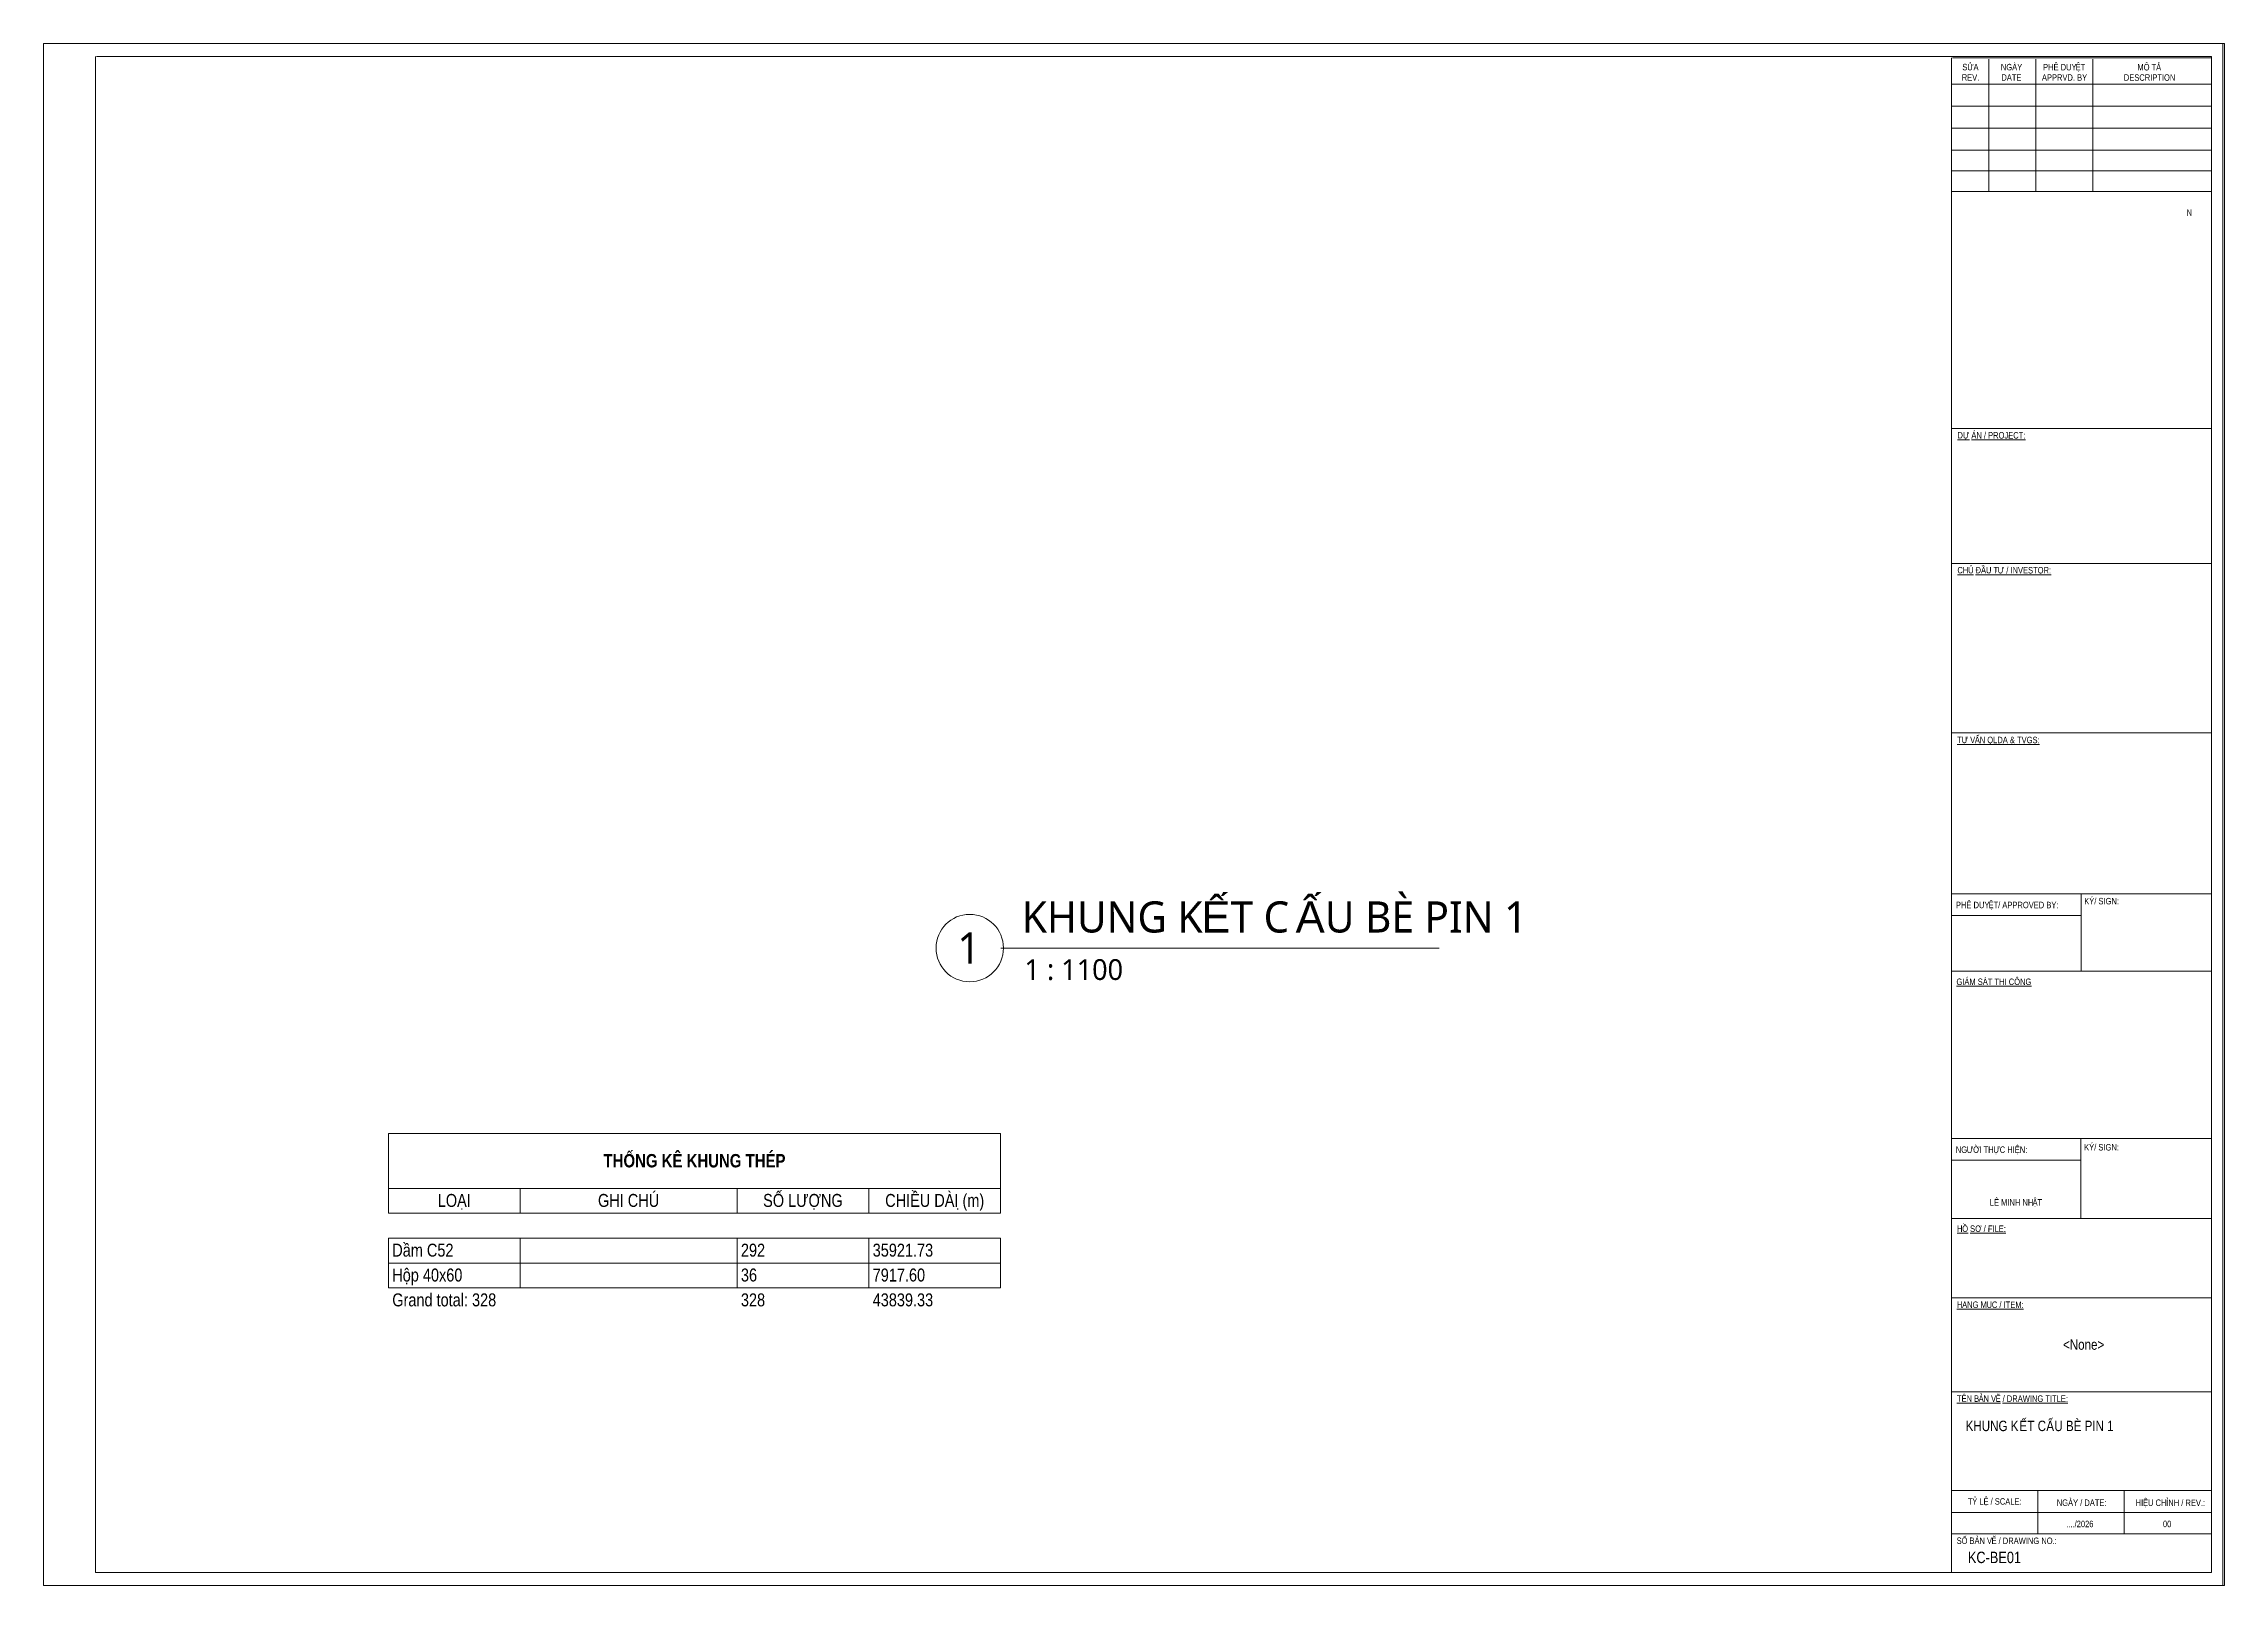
# Paper-space layout 'Layout1' of a CAD drawing. Header units: millimetres. Extents: x -1239 to 19, y -3411 to 10.
# Drawn here: x -1239 to -818.6, y -3411.4 to -3114.4 of the extents above; entities outside this region: 1.
import ezdxf

# ---------------------------------------------------------------- set-up
doc = ezdxf.new("R2010")
doc.units = ezdxf.units.MM
for name, color, linetype, lineweight in [('A-DETL-THIN', 151, 'Continuous', 9), ('G-ANNO-SCHD', 231, 'Continuous', 9), ('G-ANNO-TTLB', 6, 'Continuous', 9)]:
    doc.layers.add(name, color=color, linetype=linetype, lineweight=lineweight)
doc.layers.add('G-ANNO-NPLT', color=191, linetype='Continuous', plot=False)
doc.styles.add('Arial', font='arial.ttf', dxfattribs={"width": 0.8, "height": 1.249009})
doc.styles.add('Arial Narrow', font='ARIALN.TTF', dxfattribs={"height": 1.249009})
doc.styles.add('Arial_1', font='arial.ttf', dxfattribs={"width": 0.8, "height": 1.249009})
doc.styles.add('Arial_2', font='arial.ttf', dxfattribs={"width": 0.8, "height": 2})
doc.styles.add('Arial_3', font='arial.ttf', dxfattribs={"width": 0.8, "height": 2})
doc.styles.add('Arial_4', font='arial.ttf', dxfattribs={"width": 0.8, "height": 2.2})
doc.styles.add('Arial_5', font='arial.ttf', dxfattribs={"height": 6})
doc.styles.add('Arial_6', font='arial.ttf', dxfattribs={"width": 0.8, "height": 2.5})
doc.styles.add('Arial_B', font='arialbd.ttf', dxfattribs={"width": 0.8, "height": 2.579365})
doc.styles.add('Trebuchet MS', font='trebuc.ttf', dxfattribs={"height": 4})
doc.styles.add('Trebuchet MS_1', font='trebuc.ttf', dxfattribs={"height": 6})

# ---------------------------------------------------------------- blocks, each defined once
blk = doc.blocks.new('Tittle Block be pin - Tittle Block be pin-1696554-KHUNG KẾT CẤU BÈ PIN 1')
at = {"layer": 'G-ANNO-TTLB'}
for p, q in [((422.5, 296), (2.5, 296)), ((2.5, 296), (2.5, -1)), ((2.5, -1), (2.5, 296)), ((2.5, -1), (2.5, 296)), ((2.67, 296), (422.83, 296)), ((2.67, 296), (422.83, 296)), ((422.5, -1), (422.5, 296)), ((422.83, 296), (422.83, -1)), ((422.83, 296), (422.83, -1)), ((12.49, 1.5), (12.49, 293.5)), ((12.66, 293.5), (420.33, 293.5)), ((370.24, 1.5), (370.24, 293.3)), ((370.4, 293.3), (420.33, 293.3)), ((377.4, 293.04), (377.4, 267.49)), ((386.46, 293.04), (386.46, 267.49)), ((397.45, 293.03), (397.45, 267.49)), ((420.33, 293.5), (420.33, 1.5)), ((420.33, 293.3), (420.33, 1.5)), ((420.33, 288.17), (370.24, 288.17)), ((420.33, 283.94), (370.24, 283.94)), ((420.33, 279.7), (370.24, 279.7)), ((420.33, 275.46), (370.24, 275.46)), ((420.33, 271.47), (370.24, 271.47)), ((420.33, 267.49), (370.24, 267.49)), ((370.24, 221.87), (420.33, 221.87)), ((370.24, 195.88), (420.33, 195.88)), ((370.24, 163.21), (420.33, 163.21)), ((370.24, 132.2), (420.33, 132.2)), ((395.2, 132.2), (395.2, 117.31)), ((395.2, 128.03), (370.24, 128.03)), ((370.24, 117.31), (420.33, 117.31)), ((370.24, 85.08), (420.33, 85.08)), ((395.18, 85.08), (395.18, 69.68)), ((395.18, 80.89), (370.24, 80.89)), ((370.24, 69.68), (420.33, 69.68)), ((370.24, 54.38), (420.33, 54.38)), ((370.24, 36.29), (420.33, 36.29)), ((370.24, 17.26), (420.33, 17.26)), ((386.87, 17.26), (386.87, 8.92)), ((403.52, 17.26), (403.52, 8.92)), ((420.33, 13.06), (370.24, 13.06)), ((370.24, 8.92), (420.33, 8.92)), ((420.33, 1.5), (12.49, 1.5)), ((420.33, 1.5), (370.24, 1.5)), ((2.5, -1), (422.5, -1)), ((422.83, -1), (2.5, -1)), ((422.83, -1), (2.5, -1))]:
    blk.add_line(p, q, dxfattribs=at)
at = {"layer": 'G-ANNO-TTLB', "attachment_point": 1, "rotation": 359.9679}
for s, insert, char_height, width, style in [('REV.', (372.2, 290.12), 1.249, 4.0405, 'Arial'), ('S', (372.31, 292.11), 1.25, 1.1544, 'Arial'), ('\\fArial|b0|i0|c254|p34|;\\W.8;Ử', (373.27, 292.11), 1.249, 1.4751, 'Arial_1'), ('A', (374.48, 292.11), 1.25, 1.1544, 'Arial'), ('NGÀY', (379.75, 292.11), 1.249, 4.8743, 'Arial'), ('DATE', (379.85, 290.11), 1.249, 4.6177, 'Arial'), ('APPRVD. BY', (387.66, 290.11), 1.249, 10.3257, 'Arial'), ('PHÊ DUY', (387.88, 292.1), 1.249, 7.6321, 'Arial'), ('\\fArial|b0|i0|c254|p34|;\\W.8;Ệ', (394.17, 292.1), 1.249, 1.1544, 'Arial_1'), ('T', (395.13, 292.1), 1.25, 1.0262, 'Arial'), ('DESCRIPTION', (403.45, 290.1), 1.249, 11.865, 'Arial'), ('MÔ T', (406.07, 292.09), 1.249, 4.3612, 'Arial'), ('\\fArial|b0|i0|c254|p34|;\\W.8;Ả', (409.67, 292.09), 1.249, 1.1544, 'Arial_1'), ('N', (415.56, 264.08), 1.25, 1.2827, 'Arial Narrow'), ('\\L\\LD', (371.39, 221.19), 1.249, 1.2827, 'Arial'), ('\\L\\fArial|b0|i0|c254|p34|;\\W.8;\\LỰ', (372.44, 221.19), 1.249, 1.4751, 'Arial_1'), ('\\L ÁN / PROJECT:', (373.66, 221.18), 1.249, 12.9553, 'Arial'), ('\\LCH', (371.37, 195.2), 1.249, 2.5013, 'Arial'), ('\\L\\fArial|b0|i0|c254|p34|;\\W.8;\\LỦ', (373.44, 195.2), 1.249, 1.2186, 'Arial_1'), ('\\L\\L ', (374.44, 195.2), 1.249, 0.5131, 'Arial'), ('\\L\\LĐ', (374.87, 195.2), 1.249, 1.2827, 'Arial'), ('\\L\\fArial|b0|i0|c254|p34|;\\W.8;\\LẦ', (375.92, 195.2), 1.249, 1.1544, 'Arial_1'), ('\\LU T', (376.88, 195.2), 1.249, 2.7578, 'Arial'), ('\\LƯ / INVESTOR:', (379.15, 195.19), 1.249, 12.3139, 'Arial'), ('\\L\\LT', (371.34, 162.5), 1.249, 1.0262, 'Arial'), ('\\LƯ V', (372.19, 162.5), 1.249, 3.0785, 'Arial'), ('\\L\\fArial|b0|i0|c254|p34|;\\W.8;\\LẤ', (374.73, 162.49), 1.249, 1.1544, 'Arial_1'), ('\\LN QLDA & TVGS:', (375.68, 162.49), 1.249, 13.789, 'Arial'), ('PHÊ DUY', (371.09, 130.7), 1.249, 7.6321, 'Arial'), ('\\fArial|b0|i0|c254|p34|;\\W.8;Ệ', (377.38, 130.7), 1.249, 1.1544, 'Arial_1'), ('T/ APPROVED BY:', (378.34, 130.7), 1.249, 14.8793, 'Arial'), ('KÝ/ SIGN:', (395.82, 131.44), 1.249, 8.081, 'Arial'), ('\\LGIÁM SÁT THI CÔNG', (371.18, 115.91), 1.249, 17.3164, 'Arial'), ('KÝ/ SIGN:', (395.8, 84.03), 1.249, 8.081, 'Arial'), ('NG', (371.06, 83.56), 1.249, 2.5654, 'Arial'), ('Ư', (373.18, 83.56), 1.25, 1.4751, 'Arial'), ('\\fArial|b0|i0|c254|p34|;\\W.8;Ờ', (374.4, 83.56), 1.249, 1.4751, 'Arial_1'), ('I TH', (375.61, 83.56), 1.249, 3.2709, 'Arial'), ('\\fArial|b0|i0|c254|p34|;\\W.8;Ự', (378.31, 83.56), 1.249, 1.4751, 'Arial_1'), ('C HI', (379.53, 83.56), 1.249, 3.5274, 'Arial'), ('\\fArial|b0|i0|c254|p34|;\\W.8;Ệ', (382.44, 83.55), 1.249, 1.1544, 'Arial_1'), ('N:', (383.39, 83.55), 1.249, 1.7316, 'Arial'), ('\\L\\LH', (371.3, 68.34), 1.249, 1.2186, 'Arial'), ('\\L\\fArial|b0|i0|c254|p34|;\\W.8;\\LỒ', (372.3, 68.34), 1.249, 1.3468, 'Arial_1'), ('\\L S', (373.41, 68.34), 1.249, 1.6675, 'Arial'), ('\\LƠ / FILE:', (374.79, 68.34), 1.249, 7.2473, 'Arial'), ('\\L\\LH', (371.29, 53.69), 1.249, 1.2186, 'Arial'), ('\\L\\fArial|b0|i0|c254|p34|;\\W.8;\\LẠ', (372.29, 53.69), 1.249, 1.1544, 'Arial_1'), ('\\LNG M', (373.25, 53.69), 1.249, 4.5536, 'Arial'), ('\\L\\fArial|b0|i0|c254|p34|;\\W.8;\\LỤ', (377, 53.69), 1.249, 1.2186, 'Arial_1'), ('\\LC / ITEM:', (378.01, 53.69), 1.249, 7.5038, 'Arial'), ('\\LTÊN B', (371.28, 35.61), 1.249, 5.0667, 'Arial'), ('\\L\\fArial|b0|i0|c254|p34|;\\W.8;\\LẢ', (375.46, 35.6), 1.249, 1.1544, 'Arial_1'), ('\\LN V', (376.41, 35.6), 1.249, 2.8219, 'Arial'), ('\\L\\fArial|b0|i0|c254|p34|;\\W.8;\\LẼ', (378.74, 35.6), 1.249, 1.1544, 'Arial_1'), ('\\L / DRAWING TITLE:', (379.69, 35.6), 1.249, 15.8413, 'Arial'), ('T', (373.4, 15.8), 1.25, 1.0262, 'Arial'), ('\\fArial|b0|i0|c254|p34|;\\W.8;Ỷ', (374.24, 15.8), 1.249, 1.1544, 'Arial_1'), (' L', (375.2, 15.8), 1.249, 1.4751, 'Arial'), ('\\fArial|b0|i0|c254|p34|;\\W.8;Ệ', (376.41, 15.8), 1.249, 1.1544, 'Arial_1'), (' / SCALE:', (377.37, 15.8), 1.249, 7.7603, 'Arial'), ('NGÀY / DATE:', (390.52, 15.56), 1.249, 11.5443, 'Arial'), ('HI', (405.73, 15.55), 1.249, 1.7316, 'Arial'), ('\\fArial|b0|i0|c254|p34|;\\W.8;Ệ', (407.15, 15.55), 1.249, 1.1544, 'Arial_1'), ('U CH', (408.11, 15.55), 1.249, 4.2329, 'Arial'), ('\\fArial|b0|i0|c254|p34|;\\W.8;Ỉ', (411.6, 15.54), 1.249, 0.5131, 'Arial_1'), ('NH / REV.:', (412.02, 15.54), 1.249, 8.53, 'Arial'), ('\\fArial|b0|i0|c254|p34|;\\W.8;Ố', (372.18, 8.23), 1.249, 1.3468, 'Arial_1'), ('\\fArial|b0|i0|c254|p34|;\\W.8;Ả', (374.67, 8.23), 1.249, 1.1544, 'Arial_1'), ('\\fArial|b0|i0|c254|p34|;\\W.8;Ẽ', (377.95, 8.22), 1.249, 1.1544, 'Arial_1'), ('..../2026', (392.35, 11.46), 1.249, 6.4135, 'Arial'), ('00', (410.99, 11.46), 1.249, 1.9241, 'Arial'), ('S', (371.23, 8.23), 1.25, 1.1544, 'Arial'), (' B', (373.3, 8.23), 1.249, 1.6675, 'Arial'), ('N V', (375.62, 8.22), 1.249, 2.8219, 'Arial'), (' / DRAWING NO.:', (378.91, 8.22), 1.249, 14.238, 'Arial')]:
    blk.add_mtext(s, dxfattribs=dict(at, insert=insert, char_height=char_height, width=width, style=style))
at = {"layer": 'G-ANNO-TTLB', "char_height": 1.249, "attachment_point": 1}
for s, insert, width, style in [('LÊ MINH NH', (377.61, 73.41), 10.0051, 'Arial'), ('\\fArial|b0|i0|c254|p34|;\\W.8;Ậ', (385.86, 73.41), 1.1544, 'Arial_1'), ('T    ', (386.81, 73.41), 2.1165, 'Arial')]:
    blk.add_mtext(s, dxfattribs=dict(at, insert=insert, width=width, style=style))
blk = doc.blocks.new('Viewport - M_View Title-398906-KHUNG KẾT CẤU BÈ PIN 1')
at = {"layer": 'G-ANNO-TTLB'}
for start, end in [(360, 180), (180, 0)]:
    blk.add_arc((-6, 0), 6.5, start, end, dxfattribs=at)

psp = doc.layouts.get("Layout1")

# ---------------------------------------------------------------- linework, layer by layer
at = {"layer": 'A-DETL-THIN'}
for p, q in [((-1172.53, -3324.38), (-1172.53, -3334.96)), ((-1054.53, -3324.38), (-1172.53, -3324.38)), ((-1054.53, -3334.96), (-1054.53, -3324.38)), ((-1172.53, -3334.96), (-1172.53, -3339.75)), ((-1172.53, -3334.96), (-1054.53, -3334.96)), ((-1147.13, -3334.96), (-1147.13, -3339.75)), ((-1105.33, -3334.96), (-1105.33, -3339.75)), ((-1079.93, -3334.96), (-1079.93, -3339.75)), ((-1054.53, -3334.96), (-1054.53, -3339.75)), ((-1147.13, -3339.75), (-1172.53, -3339.75)), ((-1105.33, -3339.75), (-1147.13, -3339.75)), ((-1079.93, -3339.75), (-1105.33, -3339.75)), ((-1054.53, -3339.75), (-1079.93, -3339.75)), ((-1147.13, -3344.55), (-1172.53, -3344.55)), ((-1172.53, -3344.55), (-1172.53, -3349.34)), ((-1105.33, -3344.55), (-1147.13, -3344.55)), ((-1147.13, -3344.55), (-1147.13, -3349.34)), ((-1079.93, -3344.55), (-1105.33, -3344.55)), ((-1105.33, -3344.55), (-1105.33, -3349.34)), ((-1054.53, -3344.55), (-1079.93, -3344.55)), ((-1079.93, -3344.55), (-1079.93, -3349.34)), ((-1054.53, -3344.55), (-1054.53, -3349.34)), ((-1147.13, -3349.34), (-1172.53, -3349.34)), ((-1172.53, -3349.34), (-1172.53, -3354.13)), ((-1105.33, -3349.34), (-1147.13, -3349.34)), ((-1147.13, -3349.34), (-1147.13, -3354.13)), ((-1079.93, -3349.34), (-1105.33, -3349.34)), ((-1105.33, -3349.34), (-1105.33, -3354.13)), ((-1054.53, -3349.34), (-1079.93, -3349.34)), ((-1079.93, -3349.34), (-1079.93, -3354.13)), ((-1054.53, -3349.34), (-1054.53, -3354.13)), ((-1147.13, -3354.13), (-1172.53, -3354.13)), ((-1105.33, -3354.13), (-1147.13, -3354.13)), ((-1079.93, -3354.13), (-1105.33, -3354.13)), ((-1054.53, -3354.13), (-1079.93, -3354.13))]:
    psp.add_line(p, q, dxfattribs=at)
at = {"layer": 'G-ANNO-NPLT', "lineweight": 9}
psp.add_line((-1054.47, -3288.66), (-969.97, -3288.66), dxfattribs=at)

# ---------------------------------------------------------------- block references
at = {"layer": 'G-ANNO-TTLB'}
for name, p in [('Tittle Block be pin - Tittle Block be pin-1696554-KHUNG KẾT CẤU BÈ PIN 1', (-1241.48, -3410.43)), ('Viewport - M_View Title-398906-KHUNG KẾT CẤU BÈ PIN 1', (-1054.47, -3288.66))]:
    psp.add_blockref(name, p, dxfattribs=at)

# ---------------------------------------------------------------- texts
at = {"layer": 'G-ANNO-SCHD', "line_spacing_factor": 0.941778}
for s, insert, char_height, width, attachment_point, style in [('TH\\fArial|b1|i0|c254|p34|;\\W.8;ỐNG KÊ KHUNG THÉP', (-1113.53, -3328.33), 2.5794, 39.147, 2, 'Arial_B'), ('LO\\fArial|b0|i0|c254|p34|;\\W.8;ẠI', (-1159.83, -3336.02), 2.5, 7.5295, 2, 'Arial_6'), ('GHI CHÚ', (-1126.23, -3336.02), 2.5, 13.957, 2, 'Arial_6'), ('S\\fArial|b0|i0|c254|p34|;\\W.8;Ố LƯỢNG', (-1092.63, -3336.02), 2.5, 18.1503, 2, 'Arial_6'), ('CHI\\fArial|b0|i0|c254|p34|;\\W.8;ỀU DÀI \\fArial|b0|i0|c0|p34|;\\W.8;̣̣̣\\fArial|b0|i0|c254|p34|;\\W.8;(m)', (-1067.23, -3336.02), 2.5, 22.5884, 2, 'Arial_6'), ('D\\fArial|b0|i0|c254|p34|;\\W.8;ầm C52', (-1171.78, -3345.6), 2.5, 13.957, 1, 'Arial_6'), ('292', (-1104.58, -3345.6), 2.5, 5.5094, 1, 'Arial_6'), ('35921.73', (-1079.18, -3345.6), 2.5, 13.7734, 1, 'Arial_6'), ('H\\fArial|b0|i0|c254|p34|;\\W.8;ộp 40x60', (-1171.78, -3350.39), 2.5, 15.9771, 1, 'Arial_6'), ('36', (-1104.58, -3350.39), 2.5, 3.6729, 1, 'Arial_6'), ('7917.60', (-1079.18, -3350.39), 2.5, 11.9369, 1, 'Arial_6'), ('Grand total: 328', (-1171.78, -3355.18), 2.5, 23.6902, 1, 'Arial_6'), ('328', (-1104.58, -3355.18), 2.5, 5.5094, 1, 'Arial_6'), ('43839.33', (-1079.18, -3355.18), 2.5, 13.7734, 1, 'Arial_6')]:
    psp.add_mtext(s, dxfattribs=dict(at, insert=insert, char_height=char_height, width=width, attachment_point=attachment_point, style=style))
at = {"layer": 'G-ANNO-TTLB', "attachment_point": 1}
for s, insert, char_height, width, style in [('\\fArial|b0|i0|c254|p34|;Ế', (-1015.85, -3279.66), 6, 6.8143, 'Arial_5'), ('\\fArial|b0|i0|c254|p34|;Ấ', (-997.66, -3279.66), 6, 6.8143, 'Arial_5'), ('U BÈ PIN 1', (-992.03, -3279.66), 6, 47.8607, 'Trebuchet MS_1'), ('KHUNG K', (-1050.44, -3279.66), 6, 41.9283, 'Trebuchet MS_1'), ('T C', (-1010.22, -3279.66), 6, 15.2321, 'Trebuchet MS_1'), ('1', (-1062.87, -3285.65), 6, 5.3713, 'Trebuchet MS_1'), ('1 : 1100', (-1049.93, -3290.8), 4, 24.692, 'Trebuchet MS'), ('<None>', (-849.76, -3364.04), 2, 9.8127, 'Arial_2'), ('\\fArial|b0|i0|c254|p34|;\\W.8;Ế', (-858.15, -3379.71), 2, 1.8599, 'Arial_3'), ('\\fArial|b0|i0|c254|p34|;\\W.8;Ấ', (-852.97, -3379.71), 2, 1.8599, 'Arial_3'), ('U BÈ PIN 1', (-851.43, -3379.71), 2, 14.1738, 'Arial_2'), ('KHUNG K', (-868.52, -3379.71), 2, 12.5705, 'Arial_2'), ('T C', (-856.62, -3379.71), 2, 4.4253, 'Arial_2'), ('KC-BE01', (-868.09, -3404.94), 2.2, 11.9932, 'Arial_4')]:
    psp.add_mtext(s, dxfattribs=dict(at, insert=insert, char_height=char_height, width=width, style=style))

# ---------------------------------------------------------------- viewports
at = {"layer": '0'}
psp.add_viewport(center=(8.59, 4.5), size=(21.19, 12), view_center_point=(8.59, 4.5), view_height=12, dxfattribs=at)

doc.saveas('drawing.dxf')
